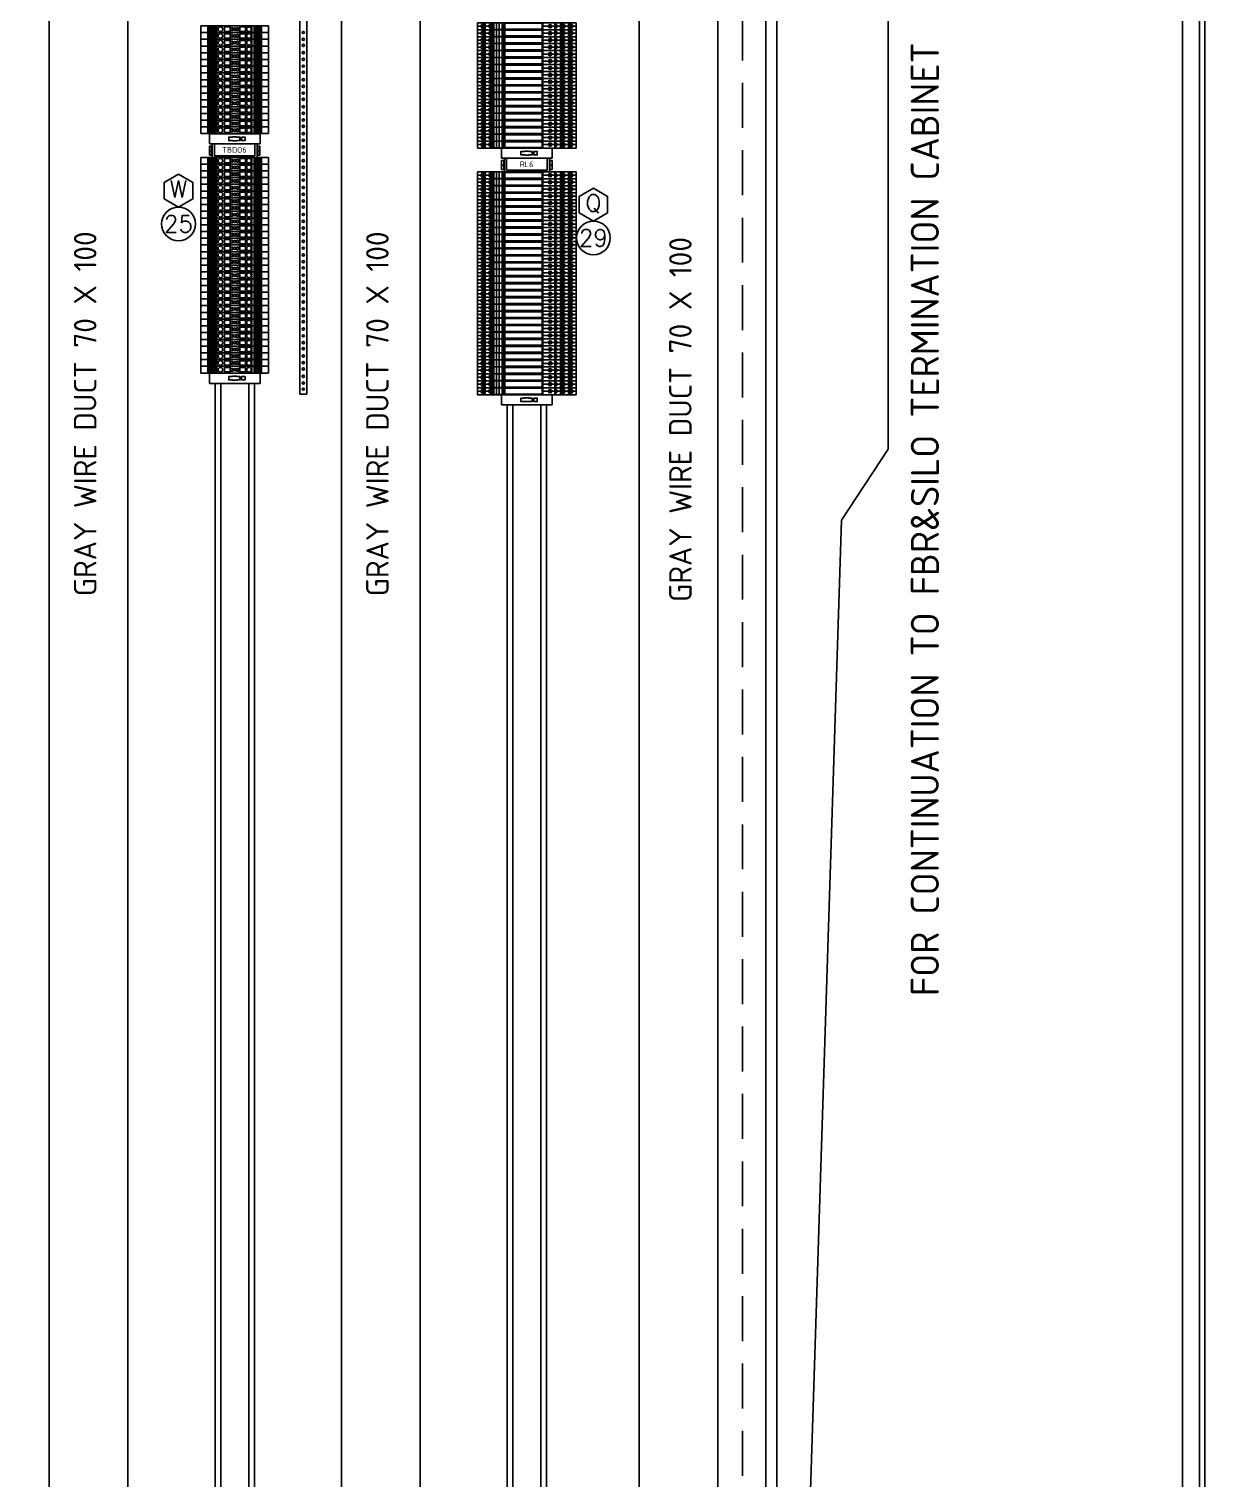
# Model space of a CAD drawing. Header units: inches. Extents: x 564911 to 603980, y 458630 to 507164.
# Drawn here: x 585900 to 586947, y 498307 to 499598 of the extents above; entities that cross this region are included whole.
import ezdxf
from ezdxf.enums import TextEntityAlignment as Align

# ---------------------------------------------------------------- set-up
doc = ezdxf.new("R2010")
doc.units = ezdxf.units.IN
doc.header["$MEASUREMENT"] = 0
doc.linetypes.add('DASHED', pattern=[0.75, 0.5, -0.25])
for name, color, linetype in [('ANN-SMTEXT', 2, 'Continuous'), ('ASHADE', 7, 'Continuous'), ('rial', 11, 'Continuous'), ('TER', 4, 'Continuous')]:
    doc.layers.add(name, color=color, linetype=linetype)
doc.styles.add('ISO3098B', font='ISO3098B.shx')
doc.styles.add('S', font='SIMPLEX.SHX')

# ---------------------------------------------------------------- blocks, each defined once
blk = doc.blocks.new('AB1492 J4')
at = {"color": 107, "extrusion": (9.75062e-16, 1, -1.1783e-16)}
for p, q in [((5217.4, 1348.9, -2.1), (5223.4, 1348.9, -2.1)), ((5217.4, 1348.9), (5223.4, 1348.9))]:
    blk.add_line(p, q, dxfattribs=at)
at = {"color": 107}
for p, q in [((5217.4, 1348.9, -2.1), (5223.4, 1348.9, -2.1)), ((5217.4, 1348.9), (5223.4, 1348.9)), ((5217.4, 1288.6), (5217.4, 1348.9)), ((5223.4, 1288.6), (5223.4, 1348.9)), ((5217.4, 1341.6, -3.1), (5223.4, 1341.6, -3.1)), ((5217.4, 1339.9, -3.1), (5223.4, 1339.9, -3.1)), ((5217.4, 1338.3, -3.1), (5223.4, 1338.3, -3.1)), ((5217.4, 1336.8, -3.1), (5223.4, 1336.8, -3.1)), ((5217.4, 1336.1, 9.3), (5223.4, 1336.1, 9.3)), ((5217.4, 1333.9, 36.3), (5223.4, 1333.9, 36.3)), ((5217.4, 1333.9, 36.3), (5223.4, 1333.9, 36.3)), ((5217.4, 1328.2, 29.8), (5223.4, 1328.2, 29.8)), ((5217.4, 1328.2, 35.7), (5223.4, 1328.2, 35.7)), ((5217.4, 1323.3, 19.2), (5223.4, 1323.3, 19.2)), ((5218.4, 1323.3), (5218.4, 1328.2)), ((5222.4, 1323.3), (5222.4, 1328.2)), ((5217.4, 1314.6, 47.9), (5223.4, 1314.6, 47.9)), ((5217.4, 1309.7, 28.8), (5223.4, 1309.7, 28.8)), ((5217.4, 1309.7, 28.8), (5223.4, 1309.7, 28.8)), ((5218.4, 1314.6, 28.8), (5218.4, 1309.7, 28.8)), ((5222.4, 1314.6, 28.8), (5222.4, 1309.7, 28.8)), ((5217.4, 1302.7, 28.8), (5223.4, 1302.7, 28.8)), ((5217.4, 1302.7, 28.8), (5223.4, 1302.7, 28.8)), ((5217.4, 1301.3, 9.3), (5223.4, 1301.3, 9.3)), ((5217.4, 1300.6, -3.1), (5223.4, 1300.6, -3.1)), ((5217.4, 1299.2, -3.1), (5223.4, 1299.2, -3.1)), ((5217.4, 1297.6, -3.1), (5223.4, 1297.6, -3.1)), ((5217.4, 1295.9, -3.1), (5223.4, 1295.9, -3.1)), ((5217.4, 1288.6, -2.1), (5223.4, 1288.6, -2.1)), ((5217.4, 1288.6), (5223.4, 1288.6))]:
    blk.add_line(p, q, dxfattribs=at)
at = {"color": 107, "extrusion": (-5.71519e-32, 1.1783e-16, -1)}
for p, q in [((5217.4, 1342.6, -3.1), (5223.4, 1342.6, -3.1)), ((5217.4, 1340.9, -3.1), (5223.4, 1340.9, -3.1)), ((5217.4, 1339.2, -3.1), (5223.4, 1339.2, -3.1)), ((5217.4, 1337.8, -3.1), (5223.4, 1337.8, -3.1))]:
    blk.add_line(p, q, dxfattribs=at)
at = {"color": 107, "extrusion": (-9.75062e-16, 1, 1.1783e-16)}
for p, q in [((5217.4, 1336.1, 9.3), (5223.4, 1336.1, 9.3)), ((5217.4, 1336.1, 9.8), (5223.4, 1336.1, 9.8))]:
    blk.add_line(p, q, dxfattribs=at)
at = {"color": 107, "extrusion": (-8.49823e-17, 0.087156, 0.996195)}
blk.add_line((5217.4, 1336.1, 9.8), (5223.4, 1336.1, 9.8), dxfattribs=at)
at = {"color": 107, "extrusion": (-9.75062e-16, -1, 4.30509e-10)}
for p, q in [((5217.4, 1328.2, 29.8), (5223.4, 1328.2, 29.8)), ((5217.4, 1328.2, 35.7), (5223.4, 1328.2, 35.7))]:
    blk.add_line(p, q, dxfattribs=at)
at = {"color": 107, "extrusion": (-9.75062e-16, -1, 1.1783e-16)}
for p, q in [((5217.4, 1301.3, 9.3), (5223.4, 1301.3, 9.3)), ((5217.4, 1301.3, 9.8), (5223.4, 1301.3, 9.8)), ((5223.4, 1291.2, 9.8), (5223.4, 1291.2, 9.3)), ((5223.4, 1291.2, 9.3), (5223.4, 1291.2, 9.8)), ((5223.4, 1291.2, 11.4), (5223.4, 1291.2, 11.8)), ((5223.4, 1291.2, 11.8), (5223.4, 1291.2, 11.4))]:
    blk.add_line(p, q, dxfattribs=at)
at = {"color": 107, "extrusion": (-8.49823e-17, -0.087156, 0.996195)}
blk.add_line((5217.4, 1301.3, 9.8), (5223.4, 1301.3, 9.8), dxfattribs=at)
at = {"color": 107, "extrusion": (-5.71519e-32, -1.1783e-16, -1)}
for p, q in [((5217.4, 1299.6, -3.1), (5223.4, 1299.6, -3.1)), ((5217.4, 1298.2, -3.1), (5223.4, 1298.2, -3.1)), ((5217.4, 1296.6, -3.1), (5223.4, 1296.6, -3.1)), ((5217.4, 1294.9, -3.1), (5223.4, 1294.9, -3.1))]:
    blk.add_line(p, q, dxfattribs=at)
at = {"color": 107, "extrusion": (1, -9.75062e-16, 4.93038e-32)}
for p, q in [((5223.4, 1291.2, 9.3), (5223.4, 1291.2, 9.8)), ((5223.4, 1291.2, 11.4), (5223.4, 1291.2, 11.8)), ((5223.4, 1288.6, -2.1), (5223.4, 1288.6)), ((5223.4, 1288.6), (5223.4, 1288.6, 2.1))]:
    blk.add_line(p, q, dxfattribs=at)
at = {"color": 107, "extrusion": (-1, 9.75062e-16, -4.93038e-32)}
for p, q in [((5223.4, 1291.2, 9.8), (5223.4, 1291.2, 9.3)), ((5223.4, 1291.2, 11.8), (5223.4, 1291.2, 11.4)), ((5223.4, 1288.6), (5223.4, 1288.6, -2.1)), ((5223.4, 1288.6, 2.1), (5223.4, 1288.6))]:
    blk.add_line(p, q, dxfattribs=at)
at = {"color": 107, "extrusion": (-9.75062e-16, -1, 2.20861e-14)}
for p, q in [((5217.4, 1288.6, -2.1), (5223.4, 1288.6, -2.1)), ((5217.4, 1288.6), (5223.4, 1288.6)), ((5223.4, 1288.6), (5223.4, 1288.6, -2.1)), ((5223.4, 1288.6, -2.1), (5223.4, 1288.6)), ((5223.4, 1288.6), (5223.4, 1288.6, 2.1)), ((5223.4, 1288.6, 2.1), (5223.4, 1288.6))]:
    blk.add_line(p, q, dxfattribs=at)
at = {"color": 107}
for points, elevation in [([(5219.2, 1320.4), (5221.6, 1320.4), (5221.6, 1322.2), (5219.2, 1322.2)], 19.2), ([(5219.2, 1317), (5221.6, 1317), (5221.6, 1315.2), (5219.2, 1315.2)], 47.9)]:
    blk.add_lwpolyline(points, close=True, dxfattribs=dict(at, elevation=elevation))
at = {"color": 107, "extrusion": (-2.22045e-16, -1.1783e-16, -1)}
for centre in [(-5220.4, 1331.4, -35.7), (-5220.4, 1306, -29.6)]:
    blk.add_circle(centre, 2.1, dxfattribs=at)
at = {"color": 107}
blk.add_circle((5220.4, 1318.7), 1.15, dxfattribs=at)
at = {"color": 107, "style": 'ISO3098B'}
for p in [(5220.4, 1345.3), (5220.4, 1291.3, -3.1)]:
    blk.add_attdef('1', text='', height=3, rotation=90, dxfattribs=at).set_placement(p, align=Align.MIDDLE_CENTER)
blk = doc.blocks.new('STOPER')
at = {"color": 0}
for points in [[(22179.3, -20542.9), (22175.9, -20542.9), (22175.9, -20539.8), (22179.3, -20539.8)], [(22179.3, -20539.8), (22179.3, -20539.6), (22183, -20539.6), (22183, -20539.8)], [(22183, -20542.9), (22183, -20543), (22179.3, -20543), (22179.3, -20542.9)], [(22183, -20539.8), (22185.8, -20539.8), (22185.8, -20542.9), (22183, -20542.9)]]:
    blk.add_lwpolyline(points, dxfattribs=at)
blk.add_lwpolyline([(22187.3, -20539.8), (22190.4, -20539.8), (22190.4, -20542.9), (22187.3, -20542.9)], close=True, dxfattribs=at)
at = {"layer": 'TER', "color": 0}
for p, q in [((22158.7, -20545.9), (22158.7, -20536.8)), ((22158.7, -20536.8), (22203.7, -20536.8)), ((22203.7, -20545.9), (22158.7, -20545.9)), ((22203.7, -20545.9), (22203.7, -20536.8))]:
    blk.add_line(p, q, dxfattribs=at)
blk = doc.blocks.new('CR')
at = {"color": 103}
for p, q in [((5563.8, 1364.1), (5563.8, 1276.1)), ((5563.8, 1364.1), (5570, 1364.1)), ((5566.9, 1357.7), (5563.8, 1357.7)), ((5563.8, 1357.1), (5570, 1357.1)), ((5565.1, 1359.7), (5565, 1359.6)), ((5565, 1359.6), (5565, 1359.5)), ((5565, 1359.5), (5565, 1359.4)), ((5565, 1359.5), (5568.7, 1359.5)), ((5565, 1359.4), (5565, 1359.3)), ((5565, 1359.3), (5565, 1359.2)), ((5565, 1359.2), (5565, 1359.1)), ((5565, 1359.1), (5565, 1359)), ((5565, 1359), (5565, 1358.9)), ((5565, 1358.9), (5565, 1358.8)), ((5565, 1358.8), (5565, 1358.7)), ((5568.7, 1358.8), (5565, 1358.8)), ((5565, 1358.7), (5565.1, 1358.6)), ((5565.2, 1360), (5565.1, 1359.9)), ((5565.1, 1359.9), (5565.1, 1359.8)), ((5565.1, 1359.8), (5565.1, 1359.7)), ((5565.1, 1358.6), (5565.1, 1358.5)), ((5565.1, 1358.6), (5565.1, 1358.6)), ((5565.1, 1358.5), (5565.2, 1358.4)), ((5565.3, 1360.2), (5565.2, 1360.1)), ((5565.2, 1360.1), (5565.2, 1360)), ((5565.2, 1358.4), (5565.2, 1358.3)), ((5565.2, 1358.3), (5565.2, 1358.2)), ((5565.2, 1358.2), (5565.3, 1358.1)), ((5565.4, 1360.3), (5565.3, 1360.2)), ((5565.3, 1360.2), (5565.3, 1360.2)), ((5565.3, 1358.1), (5565.4, 1358)), ((5565.5, 1360.5), (5565.4, 1360.4)), ((5565.4, 1360.4), (5565.4, 1360.3)), ((5565.4, 1358), (5565.5, 1357.9)), ((5565.4, 1358), (5565.4, 1358)), ((5565.6, 1360.5), (5565.5, 1360.5)), ((5565.5, 1357.9), (5565.6, 1357.8)), ((5565.7, 1360.7), (5565.6, 1360.6)), ((5565.6, 1360.6), (5565.6, 1360.5)), ((5565.6, 1357.8), (5565.7, 1357.7)), ((5565.6, 1357.8), (5565.6, 1357.8)), ((5565.8, 1360.7), (5565.7, 1360.7)), ((5565.9, 1360.8), (5565.8, 1360.7)), ((5566, 1360.8), (5565.9, 1360.8)), ((5566.1, 1360.9), (5566, 1360.8)), ((5566.2, 1360.9), (5566.1, 1360.9)), ((5566.3, 1360.9), (5566.2, 1360.9)), ((5566.4, 1361), (5566.3, 1360.9)), ((5566.4, 1361), (5566.4, 1361)), ((5566.5, 1361), (5566.4, 1361)), ((5566.6, 1361), (5566.5, 1361)), ((5566.7, 1361), (5566.6, 1361)), ((5566.8, 1361), (5566.7, 1361)), ((5566.9, 1361), (5566.8, 1361)), ((5566.9, 1364.1), (5566.9, 1361)), ((5567, 1361), (5566.9, 1361)), ((5566.9, 1357.7), (5570, 1357.7)), ((5566.9, 1357.7), (5566.9, 1354)), ((5567.1, 1361), (5567, 1361)), ((5567.2, 1361), (5567.1, 1361)), ((5567.3, 1361), (5567.2, 1361)), ((5567.4, 1361), (5567.3, 1361)), ((5567.5, 1360.9), (5567.4, 1361)), ((5567.6, 1360.9), (5567.5, 1360.9)), ((5567.7, 1360.9), (5567.6, 1360.9)), ((5567.8, 1360.8), (5567.7, 1360.9)), ((5567.9, 1360.8), (5567.8, 1360.8)), ((5568, 1360.7), (5567.9, 1360.8)), ((5568, 1360.6), (5568, 1360.7)), ((5568.1, 1360.6), (5568, 1360.6)), ((5568, 1357.7), (5568.1, 1357.7)), ((5568.2, 1360.5), (5568.1, 1360.6)), ((5568.1, 1357.7), (5568.2, 1357.8)), ((5568.3, 1360.5), (5568.2, 1360.5)), ((5568.2, 1357.8), (5568.3, 1357.9)), ((5568.3, 1360.4), (5568.3, 1360.5)), ((5568.4, 1360.3), (5568.3, 1360.4)), ((5568.3, 1357.9), (5568.4, 1358)), ((5568.3, 1357.9), (5568.3, 1357.9)), ((5568.4, 1360.2), (5568.4, 1360.3)), ((5568.5, 1360.1), (5568.4, 1360.2)), ((5568.4, 1358.1), (5568.5, 1358.2)), ((5568.4, 1358), (5568.4, 1358.1)), ((5568.5, 1360.1), (5568.5, 1360.1)), ((5568.6, 1360), (5568.5, 1360.1)), ((5568.5, 1358.3), (5568.6, 1358.4)), ((5568.5, 1358.2), (5568.5, 1358.3)), ((5568.6, 1359.9), (5568.6, 1360)), ((5568.7, 1359.8), (5568.6, 1359.9)), ((5568.6, 1358.4), (5568.7, 1358.5)), ((5568.6, 1358.4), (5568.6, 1358.4)), ((5568.7, 1359.7), (5568.7, 1359.8)), ((5568.7, 1359.6), (5568.7, 1359.7)), ((5568.7, 1359.5), (5568.7, 1359.6)), ((5568.8, 1359.4), (5568.7, 1359.5)), ((5568.7, 1358.8), (5568.8, 1358.9)), ((5568.7, 1358.7), (5568.7, 1358.8)), ((5568.7, 1358.6), (5568.7, 1358.7)), ((5568.7, 1358.5), (5568.7, 1358.6)), ((5568.8, 1359.3), (5568.8, 1359.4)), ((5568.8, 1359.2), (5568.8, 1359.3)), ((5568.8, 1359.1), (5568.8, 1359.2)), ((5568.8, 1359), (5568.8, 1359.1)), ((5568.8, 1358.9), (5568.8, 1359)), ((5570, 1364.1), (5570, 1276.1)), ((5563.8, 1350.7), (5566.9, 1350.7)), ((5563.8, 1350.1), (5570, 1350.1)), ((5563.8, 1345.1), (5570, 1345.1)), ((5565.1, 1352.7), (5565, 1352.6)), ((5565, 1352.6), (5565, 1352.5)), ((5565, 1352.5), (5565, 1352.4)), ((5565, 1352.5), (5568.7, 1352.5)), ((5565, 1352.4), (5565, 1352.3)), ((5565, 1352.3), (5565, 1352.2)), ((5565, 1352.2), (5565, 1352.1)), ((5565, 1352.1), (5565, 1352)), ((5565, 1352), (5565, 1351.9)), ((5565, 1351.9), (5565, 1351.8)), ((5565, 1351.8), (5565.1, 1351.7)), ((5565, 1351.8), (5565, 1351.8)), ((5568.7, 1351.8), (5565, 1351.8)), ((5565.1, 1345.7), (5565, 1345.6)), ((5565, 1345.6), (5565, 1345.5)), ((5565, 1345.5), (5565, 1345.4)), ((5568.7, 1345.5), (5565, 1345.5)), ((5565, 1345.4), (5565, 1345.3)), ((5565, 1345.3), (5565, 1345.2)), ((5565, 1345.2), (5565, 1345.1)), ((5565.2, 1353), (5565.1, 1352.9)), ((5565.1, 1352.9), (5565.1, 1352.8)), ((5565.1, 1352.8), (5565.1, 1352.7)), ((5565.1, 1351.7), (5565.1, 1351.6)), ((5565.1, 1351.6), (5565.1, 1351.5)), ((5565.1, 1351.5), (5565.2, 1351.4)), ((5565.2, 1346), (5565.1, 1345.9)), ((5565.1, 1345.9), (5565.1, 1345.8)), ((5565.1, 1345.8), (5565.1, 1345.7)), ((5565.3, 1353.2), (5565.2, 1353.1)), ((5565.2, 1353.1), (5565.2, 1353)), ((5565.2, 1351.4), (5565.2, 1351.3)), ((5565.2, 1351.3), (5565.2, 1351.2)), ((5565.2, 1351.2), (5565.3, 1351.1)), ((5565.3, 1346.2), (5565.2, 1346.1)), ((5565.2, 1346.1), (5565.2, 1346)), ((5565.4, 1353.3), (5565.3, 1353.2)), ((5565.3, 1353.2), (5565.3, 1353.2)), ((5565.3, 1351.1), (5565.4, 1351)), ((5565.4, 1346.3), (5565.3, 1346.2)), ((5565.3, 1346.2), (5565.3, 1346.2)), ((5565.5, 1353.5), (5565.4, 1353.4)), ((5565.4, 1353.4), (5565.4, 1353.3)), ((5565.4, 1351), (5565.5, 1350.9)), ((5565.4, 1351), (5565.4, 1351)), ((5565.5, 1346.4), (5565.4, 1346.3)), ((5566.9, 1342.3), (5565.4, 1340.9)), ((5565.6, 1353.5), (5565.5, 1353.5)), ((5565.5, 1350.9), (5565.6, 1350.8)), ((5565.5, 1346.5), (5565.5, 1346.4)), ((5565.6, 1346.5), (5565.5, 1346.5)), ((5565.7, 1353.7), (5565.6, 1353.6)), ((5565.6, 1353.6), (5565.6, 1353.5)), ((5565.6, 1350.8), (5565.7, 1350.7)), ((5565.6, 1350.8), (5565.6, 1350.8)), ((5565.7, 1346.6), (5565.6, 1346.5)), ((5565.8, 1353.7), (5565.7, 1353.7)), ((5565.8, 1346.6), (5565.7, 1346.6)), ((5565.9, 1353.8), (5565.8, 1353.7)), ((5565.9, 1346.8), (5565.8, 1346.7)), ((5565.8, 1346.7), (5565.8, 1346.6)), ((5566, 1353.8), (5565.9, 1353.8)), ((5566, 1346.8), (5565.9, 1346.8)), ((5566.1, 1353.9), (5566, 1353.8)), ((5566.1, 1346.8), (5566, 1346.8)), ((5566.2, 1353.9), (5566.1, 1353.9)), ((5566.2, 1346.9), (5566.1, 1346.8)), ((5566.3, 1353.9), (5566.2, 1353.9)), ((5566.3, 1346.9), (5566.2, 1346.9)), ((5566.4, 1354), (5566.3, 1353.9)), ((5566.4, 1346.9), (5566.3, 1346.9)), ((5566.5, 1354), (5566.4, 1354)), ((5566.5, 1347), (5566.4, 1346.9)), ((5566.5, 1354), (5566.5, 1354)), ((5566.6, 1354), (5566.5, 1354)), ((5566.6, 1347), (5566.5, 1347)), ((5566.7, 1354), (5566.6, 1354)), ((5566.7, 1347), (5566.6, 1347)), ((5566.8, 1354), (5566.7, 1354)), ((5566.8, 1347), (5566.7, 1347)), ((5566.9, 1354), (5566.8, 1354)), ((5566.9, 1347), (5566.8, 1347)), ((5567, 1354), (5566.9, 1354)), ((5569.9, 1350.7), (5566.9, 1350.7)), ((5566.9, 1347), (5566.9, 1350.7)), ((5567, 1347), (5566.9, 1347)), ((5566.9, 1342.3), (5566.9, 1345.1)), ((5567.1, 1354), (5567, 1354)), ((5567.1, 1347), (5567, 1347)), ((5567.2, 1354), (5567.1, 1354)), ((5567.2, 1347), (5567.1, 1347)), ((5567.3, 1354), (5567.2, 1354)), ((5567.3, 1347), (5567.2, 1347)), ((5567.4, 1354), (5567.3, 1354)), ((5567.4, 1346.9), (5567.3, 1347)), ((5567.5, 1353.9), (5567.4, 1354)), ((5567.5, 1346.9), (5567.4, 1346.9)), ((5567.6, 1353.9), (5567.5, 1353.9)), ((5567.5, 1346.9), (5567.5, 1346.9)), ((5567.7, 1353.9), (5567.6, 1353.9)), ((5567.7, 1346.8), (5567.6, 1346.9)), ((5567.8, 1353.8), (5567.7, 1353.9)), ((5567.8, 1346.8), (5567.7, 1346.8)), ((5567.9, 1353.8), (5567.8, 1353.8)), ((5567.8, 1346.8), (5567.8, 1346.8)), ((5567.9, 1346.7), (5567.8, 1346.8)), ((5568, 1353.7), (5567.9, 1353.8)), ((5568, 1346.6), (5567.9, 1346.7)), ((5568.1, 1353.6), (5568, 1353.7)), ((5568, 1350.7), (5568.1, 1350.7)), ((5568.1, 1346.6), (5568, 1346.6)), ((5568.1, 1353.6), (5568.1, 1353.6)), ((5568.2, 1353.5), (5568.1, 1353.6)), ((5568.1, 1350.7), (5568.2, 1350.8)), ((5568.2, 1346.5), (5568.1, 1346.6)), ((5568.3, 1353.4), (5568.2, 1353.5)), ((5568.2, 1350.9), (5568.3, 1350.9)), ((5568.2, 1350.8), (5568.2, 1350.9)), ((5568.2, 1346.5), (5568.2, 1346.5)), ((5568.3, 1346.4), (5568.2, 1346.5)), ((5568.3, 1353.4), (5568.3, 1353.4)), ((5568.4, 1353.3), (5568.3, 1353.4)), ((5568.3, 1350.9), (5568.4, 1351)), ((5568.4, 1346.3), (5568.3, 1346.4)), ((5568.5, 1353.2), (5568.4, 1353.3)), ((5568.4, 1351.1), (5568.5, 1351.2)), ((5568.4, 1351), (5568.4, 1351.1)), ((5568.4, 1346.2), (5568.4, 1346.3)), ((5568.5, 1346.2), (5568.4, 1346.2)), ((5568.5, 1353.1), (5568.5, 1353.2)), ((5568.6, 1353.1), (5568.5, 1353.1)), ((5568.5, 1351.3), (5568.6, 1351.4)), ((5568.5, 1351.2), (5568.5, 1351.3)), ((5568.5, 1346.1), (5568.5, 1346.2)), ((5568.6, 1346), (5568.5, 1346.1)), ((5568.6, 1353), (5568.6, 1353.1)), ((5568.6, 1352.9), (5568.6, 1353)), ((5568.7, 1352.8), (5568.6, 1352.9)), ((5568.6, 1351.4), (5568.7, 1351.5)), ((5568.6, 1351.4), (5568.6, 1351.4)), ((5568.6, 1345.9), (5568.6, 1346)), ((5568.6, 1345.8), (5568.6, 1345.9)), ((5568.7, 1345.7), (5568.6, 1345.8)), ((5568.7, 1352.7), (5568.7, 1352.8)), ((5568.7, 1352.6), (5568.7, 1352.7)), ((5568.7, 1352.5), (5568.7, 1352.6)), ((5568.8, 1352.4), (5568.7, 1352.5)), ((5568.7, 1351.8), (5568.8, 1351.9)), ((5568.7, 1351.7), (5568.7, 1351.8)), ((5568.7, 1351.6), (5568.7, 1351.7)), ((5568.7, 1351.5), (5568.7, 1351.6)), ((5568.7, 1345.6), (5568.7, 1345.7)), ((5568.7, 1345.5), (5568.7, 1345.6)), ((5568.7, 1345.4), (5568.7, 1345.5)), ((5568.8, 1345.3), (5568.7, 1345.4)), ((5568.8, 1352.3), (5568.8, 1352.4)), ((5568.8, 1352.2), (5568.8, 1352.3)), ((5568.8, 1352.1), (5568.8, 1352.2)), ((5568.8, 1352), (5568.8, 1352.1)), ((5568.8, 1351.9), (5568.8, 1352)), ((5568.8, 1345.2), (5568.8, 1345.3)), ((5568.8, 1345.1), (5568.8, 1345.2)), ((5563.8, 1334.3), (5566.9, 1334.3)), ((5564.3, 1333.6), (5569.4, 1333.6)), ((5564.3, 1333.6), (5564.3, 1300.6)), ((5567.1, 1342.3), (5565.4, 1340.6)), ((5567, 1342.3), (5565.4, 1340.7)), ((5566.7, 1342.3), (5565.4, 1341)), ((5567.2, 1342.3), (5565.5, 1340.5)), ((5566.5, 1342.3), (5565.5, 1341.2)), ((5567.5, 1342.2), (5565.5, 1340.3)), ((5567.3, 1342.2), (5565.5, 1340.4)), ((5566.3, 1342.2), (5565.5, 1341.4)), ((5567.6, 1342.1), (5565.6, 1340.1)), ((5567.5, 1342.1), (5565.6, 1340.2)), ((5567.8, 1342), (5565.7, 1339.9)), ((5567.7, 1342), (5565.7, 1340)), ((5566, 1342), (5565.7, 1341.7)), ((5567.9, 1341.9), (5565.8, 1339.8)), ((5568, 1341.8), (5565.9, 1339.7)), ((5568, 1341.8), (5565.9, 1339.8)), ((5568.1, 1341.7), (5566, 1339.6)), ((5568.1, 1341.6), (5566.1, 1339.6)), ((5568.2, 1341.5), (5566.2, 1339.5)), ((5568.2, 1341.4), (5566.3, 1339.5)), ((5568.3, 1341.3), (5566.4, 1339.4)), ((5568.3, 1341.2), (5566.5, 1339.4)), ((5568.3, 1341.1), (5566.6, 1339.4)), ((5568.4, 1341), (5566.7, 1339.4)), ((5568.4, 1340.8), (5566.9, 1339.4)), ((5566.9, 1333.6), (5566.9, 1339.4)), ((5570, 1334.3), (5566.9, 1334.3)), ((5568.4, 1340.7), (5567, 1339.4)), ((5568.3, 1340.5), (5567.2, 1339.4)), ((5568.3, 1340.3), (5567.4, 1339.4)), ((5568.1, 1340.1), (5567.7, 1339.6)), ((5569.4, 1333.6), (5569.4, 1300.6)), ((5569.9, 1300.6), (5563.8, 1300.6)), ((5563.8, 1295.4), (5563.8, 1300.6)), ((5569.9, 1299.5), (5563.8, 1299.5)), ((5569.9, 1298.2), (5563.8, 1298.2)), ((5563.8, 1288.3), (5563.8, 1295.4)), ((5569.9, 1295.4), (5563.8, 1295.4)), ((5569.9, 1293.2), (5563.8, 1293.2)), ((5569.9, 1290.8), (5563.8, 1290.8)), ((5569.9, 1288.3), (5569.9, 1300.6)), ((5569.9, 1289.5), (5563.8, 1289.5)), ((5569.9, 1288.3), (5563.8, 1288.3)), ((5563.8, 1283.1), (5570, 1283.1)), ((5563.8, 1282.6), (5570, 1282.6)), ((5565, 1288.1), (5565, 1288)), ((5565, 1288), (5565, 1287.9)), ((5565, 1287.9), (5565, 1287.8)), ((5565, 1287.8), (5565, 1287.7)), ((5565, 1287.8), (5565, 1287.8)), ((5565.3, 1287.8), (5565, 1287.8)), ((5565, 1287.7), (5565.1, 1287.6)), ((5565.1, 1281.6), (5565, 1281.5)), ((5565, 1281.5), (5565, 1281.4)), ((5565, 1281.5), (5565, 1281.5)), ((5565, 1281.4), (5565, 1281.3)), ((5565.3, 1281.4), (5565, 1281.4)), ((5565, 1281.3), (5565, 1281.2)), ((5565, 1281.2), (5565, 1281.1)), ((5565, 1281.1), (5565, 1281)), ((5565, 1281), (5565, 1280.9)), ((5565, 1280.9), (5565, 1280.8)), ((5565, 1280.8), (5565, 1280.7)), ((5565.3, 1280.8), (5565, 1280.8)), ((5565, 1280.7), (5565.1, 1280.6)), ((5565.1, 1287.6), (5565.1, 1287.5)), ((5565.1, 1287.5), (5565.1, 1287.4)), ((5565.1, 1287.4), (5565.2, 1287.3)), ((5565.2, 1281.9), (5565.1, 1281.8)), ((5565.1, 1281.8), (5565.1, 1281.7)), ((5565.1, 1281.7), (5565.1, 1281.6)), ((5565.1, 1280.6), (5565.1, 1280.5)), ((5565.1, 1280.5), (5565.1, 1280.4)), ((5565.1, 1280.4), (5565.2, 1280.3)), ((5565.2, 1287.3), (5565.2, 1287.2)), ((5565.2, 1287.2), (5565.3, 1287.1)), ((5565.3, 1282.1), (5565.2, 1282)), ((5565.2, 1282), (5565.2, 1281.9)), ((5565.2, 1280.3), (5565.2, 1280.2)), ((5565.2, 1280.2), (5565.3, 1280.1)), ((5565.3, 1287.8), (5568.4, 1287.8)), ((5565.3, 1287.1), (5565.3, 1287)), ((5565.3, 1287), (5565.4, 1287)), ((5565.4, 1282.3), (5565.3, 1282.2)), ((5565.3, 1282.2), (5565.3, 1282.1)), ((5568.4, 1281.4), (5565.3, 1281.4)), ((5565.3, 1280.8), (5568.4, 1280.8)), ((5565.3, 1280.1), (5565.4, 1280)), ((5565.3, 1280.1), (5565.3, 1280.1)), ((5565.4, 1287), (5565.4, 1286.9)), ((5565.4, 1286.9), (5565.5, 1286.8)), ((5565.5, 1282.4), (5565.4, 1282.3)), ((5565.4, 1282.3), (5565.4, 1282.3)), ((5565.4, 1280), (5565.4, 1279.9)), ((5565.4, 1279.9), (5565.5, 1279.8)), ((5565.5, 1286.8), (5565.6, 1286.7)), ((5565.6, 1282.5), (5565.5, 1282.4)), ((5565.5, 1279.8), (5565.6, 1279.8)), ((5565.6, 1286.7), (5565.7, 1286.7)), ((5565.7, 1282.6), (5565.6, 1282.5)), ((5565.6, 1282.5), (5565.6, 1282.5)), ((5565.6, 1279.8), (5565.6, 1279.7)), ((5565.6, 1279.7), (5565.7, 1279.6)), ((5565.7, 1286.7), (5565.7, 1286.6)), ((5565.7, 1286.6), (5565.8, 1286.6)), ((5565.7, 1279.6), (5565.8, 1279.6)), ((5565.8, 1286.6), (5565.9, 1286.5)), ((5565.8, 1279.6), (5565.9, 1279.5)), ((5565.9, 1286.5), (5566, 1286.5)), ((5565.9, 1279.5), (5566, 1279.5)), ((5566, 1286.5), (5566.1, 1286.4)), ((5566, 1279.5), (5566.1, 1279.4)), ((5566.1, 1286.4), (5566.2, 1286.4)), ((5566.1, 1279.4), (5566.2, 1279.4)), ((5566.2, 1286.4), (5566.3, 1286.4)), ((5566.2, 1279.4), (5566.3, 1279.3)), ((5566.3, 1286.4), (5566.4, 1286.3)), ((5566.3, 1279.3), (5566.4, 1279.3)), ((5566.3, 1279.3), (5566.3, 1279.3)), ((5566.4, 1286.3), (5566.5, 1286.3)), ((5566.4, 1279.3), (5566.5, 1279.3)), ((5566.5, 1286.3), (5566.6, 1286.3)), ((5566.5, 1279.3), (5566.6, 1279.3)), ((5566.6, 1286.3), (5566.7, 1286.3)), ((5566.6, 1279.3), (5566.7, 1279.2)), ((5566.7, 1286.3), (5566.8, 1286.3)), ((5566.7, 1279.2), (5566.8, 1279.2)), ((5566.8, 1286.3), (5566.9, 1286.3)), ((5566.8, 1279.2), (5566.9, 1279.2)), ((5566.9, 1286.3), (5567, 1286.3)), ((5566.9, 1286.3), (5566.9, 1283.1)), ((5566.9, 1279.2), (5567, 1279.2)), ((5566.9, 1279.2), (5566.9, 1276.1)), ((5567, 1286.3), (5567.1, 1286.3)), ((5567, 1279.2), (5567.1, 1279.3)), ((5567.1, 1286.3), (5567.2, 1286.3)), ((5567.1, 1279.3), (5567.2, 1279.3)), ((5567.2, 1286.3), (5567.3, 1286.3)), ((5567.2, 1279.3), (5567.3, 1279.3)), ((5567.3, 1286.3), (5567.4, 1286.3)), ((5567.3, 1279.3), (5567.4, 1279.3)), ((5567.4, 1286.4), (5567.5, 1286.4)), ((5567.4, 1286.3), (5567.4, 1286.4)), ((5567.4, 1279.3), (5567.5, 1279.4)), ((5567.5, 1279.4), (5567.6, 1279.4)), ((5567.6, 1286.4), (5567.7, 1286.4)), ((5567.6, 1279.4), (5567.7, 1279.4)), ((5567.7, 1286.5), (5567.8, 1286.5)), ((5567.7, 1286.4), (5567.7, 1286.5)), ((5567.7, 1279.4), (5567.8, 1279.5)), ((5567.8, 1286.5), (5567.9, 1286.6)), ((5567.8, 1279.5), (5567.9, 1279.5)), ((5567.9, 1286.6), (5568, 1286.6)), ((5567.9, 1279.5), (5568, 1279.6)), ((5568, 1286.6), (5568.1, 1286.7)), ((5568, 1279.6), (5568.1, 1279.7)), ((5568, 1279.6), (5568, 1279.6)), ((5568.1, 1286.7), (5568.2, 1286.8)), ((5568.1, 1286.7), (5568.1, 1286.7)), ((5568.1, 1282.5), (5568.1, 1282.6)), ((5568.2, 1282.5), (5568.1, 1282.5)), ((5568.1, 1279.7), (5568.2, 1279.8)), ((5568.2, 1286.8), (5568.3, 1286.9)), ((5568.3, 1282.4), (5568.2, 1282.5)), ((5568.2, 1279.8), (5568.3, 1279.8)), ((5568.3, 1286.9), (5568.4, 1287)), ((5568.3, 1282.3), (5568.3, 1282.4)), ((5568.4, 1282.3), (5568.3, 1282.3)), ((5568.3, 1279.9), (5568.4, 1280)), ((5568.3, 1279.8), (5568.3, 1279.9)), ((5568.4, 1287), (5568.5, 1287.1)), ((5568.4, 1287), (5568.4, 1287)), ((5568.4, 1282.2), (5568.4, 1282.3)), ((5568.5, 1282.1), (5568.4, 1282.2)), ((5568.4, 1280.1), (5568.5, 1280.1)), ((5568.4, 1280), (5568.4, 1280.1)), ((5568.5, 1287.8), (5568.7, 1287.8)), ((5568.5, 1287.2), (5568.6, 1287.3)), ((5568.5, 1287.1), (5568.5, 1287.2)), ((5568.5, 1282), (5568.5, 1282.1)), ((5568.6, 1281.9), (5568.5, 1282)), ((5568.5, 1281.4), (5568.7, 1281.4)), ((5568.5, 1280.8), (5568.7, 1280.8)), ((5568.5, 1280.2), (5568.6, 1280.3)), ((5568.5, 1280.1), (5568.5, 1280.2)), ((5568.6, 1287.5), (5568.7, 1287.6)), ((5568.6, 1287.4), (5568.6, 1287.5)), ((5568.6, 1287.3), (5568.6, 1287.4)), ((5568.6, 1281.8), (5568.6, 1281.9)), ((5568.7, 1281.7), (5568.6, 1281.8)), ((5568.6, 1280.4), (5568.7, 1280.5)), ((5568.6, 1280.3), (5568.6, 1280.4)), ((5568.7, 1287.8), (5568.8, 1287.9)), ((5568.7, 1287.7), (5568.7, 1287.8)), ((5568.7, 1287.6), (5568.7, 1287.7)), ((5568.7, 1287.6), (5568.7, 1287.6)), ((5568.7, 1281.6), (5568.7, 1281.7)), ((5568.7, 1281.6), (5568.7, 1281.6)), ((5568.7, 1281.5), (5568.7, 1281.6)), ((5568.8, 1281.4), (5568.7, 1281.5)), ((5568.7, 1280.8), (5568.8, 1280.9)), ((5568.7, 1280.7), (5568.7, 1280.8)), ((5568.7, 1280.6), (5568.7, 1280.7)), ((5568.7, 1280.5), (5568.7, 1280.6)), ((5568.8, 1288), (5568.8, 1288.1)), ((5568.8, 1287.9), (5568.8, 1288)), ((5568.8, 1281.3), (5568.8, 1281.4)), ((5568.8, 1281.2), (5568.8, 1281.3)), ((5568.8, 1281.1), (5568.8, 1281.2)), ((5568.8, 1281), (5568.8, 1281.1)), ((5568.8, 1280.9), (5568.8, 1281)), ((5570, 1276.1), (5563.8, 1276.1))]:
    blk.add_line(p, q, dxfattribs=at)
blk.add_circle((5566.9, 1340.8), 1.47, dxfattribs=at)
blk = doc.blocks.new('AB1492-GM35')
at = {"color": 4}
for p, q in [((5057.6, 1338.7), (5069.6, 1338.7)), ((5057.6, 1298.7), (5057.6, 1338.7)), ((5057.6, 1336.7), (5068.1, 1336.7)), ((5059.6, 1341.2), (5067.6, 1341.2)), ((5059.6, 1341.2), (5059.6, 1338.7)), ((5059.6, 1339.2), (5067.6, 1339.2)), ((5063.6, 1341.2), (5063.6, 1339.2)), ((5067.6, 1341.2), (5067.6, 1338.7)), ((5068.1, 1336.7), (5068.1, 1328.7)), ((5069.6, 1338.7), (5069.6, 1298.7)), ((5069.6, 1328.7), (5068.1, 1328.7)), ((5068.1, 1328.7), (5068.1, 1308.7)), ((5068.1, 1308.7), (5068.1, 1300.7)), ((5069.6, 1308.7), (5068.1, 1308.7)), ((5068.1, 1300.7), (5057.6, 1300.7)), ((5069.6, 1298.7), (5057.6, 1298.7)), ((5059.6, 1296.2), (5059.6, 1298.7)), ((5059.6, 1298.2), (5067.6, 1298.2)), ((5059.6, 1296.2), (5067.6, 1296.2)), ((5063.6, 1296.2), (5063.6, 1298.2)), ((5067.6, 1296.2), (5067.6, 1298.7))]:
    blk.add_line(p, q, dxfattribs=at)
at = {"style": 'ISO3098B'}
for tag, p in [('A', (5060.6, 1318.7)), ('B', (5064.6, 1318.7))]:
    blk.add_attdef(tag, text='', height=3, rotation=90, dxfattribs=at).set_placement(p, align=Align.MIDDLE_CENTER)

msp = doc.modelspace()

# ---------------------------------------------------------------- linework, layer by layer
at = {"color": 2, "linetype": 'DASHED', "ltscale": 80}
msp.add_line((586535.27347, 497829.86386), (586535.27347, 500367.90852), dxfattribs=at)
at = {"color": 2}
for p, q in [((586665.22886, 500151.60525), (586664.7674, 499223.83601)), ((586664.7674, 499223.83601), (586623.40511, 499160.73976)), ((586623.40511, 499160.73976), (586584.07131, 497934.50853))]:
    msp.add_line(p, q, dxfattribs=at)
at = {"color": 6}
for p, q in [((586141.41632, 499272.73257, 28.25626), (586141.41632, 499915.20118, 28.25626)), ((586147.58071, 499915.20118, 28.25626), (586147.58071, 499272.73257, 28.25626)), ((586147.58071, 499272.73257, 31.00501), (586141.41632, 499272.73257, 31.00501))]:
    msp.add_line(p, q, dxfattribs=at)
msp.add_lwpolyline([(586513.44372, 498140.88081), (584618.44372, 498140.88081), (584618.44372, 500040.88081), (586513.44372, 500040.88081)], close=True, dxfattribs=at)
at = {"color": 0}
for points in [[(585918.44372, 499940.8808), (585988.44372, 499940.8808), (585988.44372, 498270.8808), (585918.44372, 498270.8808)], [(586178.44372, 499940.88081), (586248.44372, 499940.88081), (586248.44372, 498270.88081), (586178.44372, 498270.88081)], [(586443.44372, 499940.88081), (586513.44372, 499940.88081), (586513.44372, 498270.88081), (586443.44372, 498270.88081)]]:
    msp.add_lwpolyline(points, close=True, dxfattribs=at)
at = {"color": 1, "elevation": 0.71885}
for points in [[(586033.40284, 499468.56036), (586020.73583, 499461.24706), (586020.73583, 499446.62046), (586033.40284, 499439.30716), (586046.06984, 499446.62046), (586046.06984, 499461.24706)], [(586402.61798, 499456.10061), (586389.95098, 499448.78731), (586389.95098, 499434.16071), (586402.61798, 499426.84742), (586415.28499, 499434.16071), (586415.28499, 499448.78731)]]:
    msp.add_lwpolyline(points, close=True, dxfattribs=at)
at = {"color": 6}
for centre in [(586144.49851, 499594.71831, 25.50751), (586144.49851, 499588.71831, 25.50751), (586144.49851, 499583.23545, 25.50751), (586144.49851, 499576.71831, 25.50751), (586144.49851, 499570.71831, 25.50751), (586144.49851, 499564.71831, 25.50751), (586144.49851, 499559.23545, 25.50751), (586144.49851, 499552.71831, 25.50751), (586144.49851, 499546.71831, 25.50751), (586144.49851, 499540.71831, 25.50751), (586144.49851, 499535.23545, 25.50751), (586144.49851, 499528.71831, 25.50751), (586144.49851, 499522.71831, 25.50751), (586144.49851, 499516.71831, 25.50751), (586144.49851, 499511.23545, 25.50751), (586144.49851, 499504.71831, 25.50751), (586144.49851, 499498.71831, 25.50751), (586144.49851, 499492.71831, 25.50751), (586144.49851, 499487.23545, 25.50751), (586144.49851, 499480.71831, 25.50751), (586144.49851, 499474.71831, 25.50751), (586144.49851, 499468.71831, 25.50751), (586144.49851, 499463.23545, 25.50751), (586144.49851, 499456.71831, 25.50751), (586144.49851, 499450.71831, 25.50751), (586144.49851, 499444.71831, 25.50751), (586144.49851, 499439.23545, 25.50751), (586144.49851, 499432.71831, 25.50751), (586144.49851, 499426.71831, 25.50751), (586144.49851, 499420.71831, 25.50751), (586144.49851, 499415.23545, 25.50751), (586144.49851, 499408.71831, 25.50751), (586144.49851, 499402.71831, 25.50751), (586144.49851, 499396.71831, 25.50751), (586144.49851, 499390.71831, 25.50751), (586144.49851, 499385.23545, 25.50751), (586144.49851, 499378.71831, 25.50751), (586144.49851, 499372.71831, 25.50751), (586144.49851, 499366.71831, 25.50751), (586144.49851, 499361.23545, 25.50751), (586144.49851, 499354.71831, 25.50751), (586144.49851, 499348.71831, 25.50751), (586144.49851, 499342.71831, 25.50751), (586144.49851, 499337.23545, 25.50751), (586144.49851, 499330.71831, 25.50751), (586144.49851, 499324.71831, 25.50751), (586144.49851, 499318.71831, 25.50751), (586144.49851, 499313.23545, 25.50751), (586144.49851, 499306.71831, 25.50751), (586144.49851, 499300.71831, 25.50751), (586144.49851, 499295.23545, 25.50751), (586144.49851, 499288.71831, 25.50751), (586144.49851, 499282.71831, 25.50751), (586144.49851, 499277.23545, 25.50751)]:
    msp.add_circle(centre, 1, dxfattribs=at)
at = {"color": 3}
for centre in [(586033.40284, 499424.30716, 0.71885), (586402.61798, 499411.84742, 0.71885)]:
    msp.add_circle(centre, 15, dxfattribs=at)
at = {"layer": 'ASHADE', "color": 7}
for p, q in [((586555.94372, 498115.88081), (586555.94372, 500090.88081)), ((586565.94372, 498090.88081), (586565.94372, 500090.88081))]:
    msp.add_line(p, q, dxfattribs=at)
at = {"layer": 'ASHADE', "color": 0}
for p, q in [((586926.78887, 500090.88081), (586926.78887, 498090.88081)), ((586941.78887, 500090.88081), (586941.78887, 498090.88081)), ((586946.78887, 500090.88081), (586946.78887, 498115.88081))]:
    msp.add_line(p, q, dxfattribs=at)
at = {"layer": 'rial'}
for p, q in [((586065.94367, 498283.21828), (586065.94367, 499282.41831)), ((586070.94367, 498283.21828), (586070.94367, 499282.41831)), ((586095.94367, 498283.21828), (586095.94367, 499282.41831)), ((586100.94367, 499282.41831), (586100.94367, 498283.21828)), ((586325.94367, 498283.21828), (586325.94367, 499263.23805, -1.49318)), ((586330.94367, 498283.21828), (586330.94367, 499263.23805, -1.49318)), ((586355.94367, 498283.21828), (586355.94367, 499263.23805, -1.49318)), ((586360.94367, 499263.23805, -1.49318), (586360.94367, 498283.21828))]:
    msp.add_line(p, q, dxfattribs=at)

# ---------------------------------------------------------------- block references
at = {"rotation": 270}
for name, p in [('CR', (585023.29497, 505167.19179)), ('AB1492 J4', (584764.72054, 504818.05622)), ('AB1492 J4', (584764.72054, 504812.05622)), ('AB1492 J4', (584764.72054, 504806.05622)), ('CR', (585023.29497, 505160.992)), ('CR', (585023.29497, 505154.7922)), ('AB1492 J4', (584764.72054, 504800.05622)), ('AB1492 J4', (584764.72054, 504794.05622)), ('CR', (585023.29497, 505148.59241)), ('CR', (585023.29497, 505142.39261)), ('AB1492 J4', (584764.72054, 504788.05622)), ('AB1492 J4', (584764.72054, 504782.05622)), ('CR', (585023.29497, 505136.19282)), ('CR', (585023.29497, 505129.99303)), ('AB1492 J4', (584764.72054, 504776.05622)), ('AB1492 J4', (584764.72054, 504770.05622)), ('CR', (585023.29497, 505123.79323)), ('CR', (585023.29497, 505117.59344)), ('AB1492 J4', (584764.72054, 504764.05622)), ('AB1492 J4', (584764.72054, 504758.05622)), ('CR', (585023.29497, 505111.39364)), ('CR', (585023.29497, 505105.19385)), ('AB1492 J4', (584764.72054, 504752.05622)), ('AB1492 J4', (584764.72054, 504746.05622)), ('CR', (585023.29497, 505098.99406)), ('CR', (585023.29497, 505092.79426)), ('AB1492 J4', (584764.72054, 504740.05622)), ('AB1492 J4', (584764.72054, 504734.05622)), ('AB1492 J4', (584764.72054, 504728.05622)), ('CR', (585023.29497, 505086.59447)), ('CR', (585023.29497, 505080.39467)), ('CR', (585023.29497, 505074.19488)), ('CR', (585023.29497, 505067.99509)), ('CR', (585023.29497, 505061.79529)), ('AB1492 J4', (584764.72054, 504700.95622)), ('AB1492 J4', (584764.72054, 504694.95622)), ('AB1492 J4', (584764.72054, 504688.95622)), ('AB1492 J4', (584764.72054, 504682.95622)), ('AB1492 J4', (584764.72054, 504676.95622)), ('CR', (585023.29497, 505034.4955)), ('CR', (585023.29497, 505028.2957)), ('AB1492 J4', (584764.72054, 504670.95622)), ('AB1492 J4', (584764.72054, 504664.95622)), ('CR', (585023.29497, 505022.09591)), ('CR', (585023.29497, 505015.89612)), ('CR', (585023.29497, 505009.69632)), ('AB1492 J4', (584764.72054, 504658.95622)), ('AB1492 J4', (584764.72054, 504652.95622)), ('CR', (585023.29497, 505003.49653)), ('CR', (585023.29497, 504997.29673)), ('AB1492 J4', (584764.72054, 504646.95622)), ('AB1492 J4', (584764.72054, 504640.95622)), ('CR', (585023.29497, 504991.09694)), ('CR', (585023.29497, 504984.89715)), ('AB1492 J4', (584764.72054, 504634.95622)), ('AB1492 J4', (584764.72054, 504628.95622)), ('CR', (585023.29497, 504978.69735)), ('CR', (585023.29497, 504972.49756)), ('AB1492 J4', (584764.72054, 504622.95622)), ('AB1492 J4', (584764.72054, 504616.95622)), ('CR', (585023.29497, 504966.29776)), ('CR', (585023.29497, 504960.09797)), ('AB1492 J4', (584764.72054, 504610.95622)), ('AB1492 J4', (584764.72054, 504604.95622)), ('AB1492 J4', (584764.72054, 504598.95622)), ('CR', (585023.29497, 504953.89818)), ('CR', (585023.29497, 504947.69838)), ('AB1492 J4', (584764.72054, 504592.95622)), ('AB1492 J4', (584764.72054, 504586.95622)), ('CR', (585023.29497, 504941.49859)), ('CR', (585023.29497, 504935.29879)), ('AB1492 J4', (584764.72054, 504580.95622)), ('AB1492 J4', (584764.72054, 504574.95622)), ('CR', (585023.29497, 504929.099)), ('CR', (585023.29497, 504922.89921)), ('AB1492 J4', (584764.72054, 504568.95622)), ('AB1492 J4', (584764.72054, 504562.95622)), ('CR', (585023.29497, 504916.69941)), ('CR', (585023.29497, 504910.49962)), ('AB1492 J4', (584764.72054, 504556.95622)), ('AB1492 J4', (584764.72054, 504550.95622)), ('CR', (585023.29497, 504904.29982)), ('CR', (585023.29497, 504898.10003)), ('AB1492 J4', (584764.72054, 504544.95622)), ('AB1492 J4', (584764.72054, 504538.95622)), ('CR', (585023.29497, 504891.90024)), ('CR', (585023.29497, 504885.70044)), ('AB1492 J4', (584764.72054, 504532.95622)), ('AB1492 J4', (584764.72054, 504526.95622)), ('CR', (585023.29497, 504879.50065)), ('CR', (585023.29497, 504873.30085)), ('AB1492 J4', (584764.72054, 504520.95622)), ('AB1492 J4', (584764.72054, 504514.95622)), ('CR', (585023.29497, 504867.10106)), ('CR', (585023.29497, 504860.90127)), ('CR', (585023.29497, 504854.70147)), ('CR', (585023.29497, 504848.50168)), ('CR', (585023.29497, 504842.30188))]:
    msp.add_blockref(name, p, dxfattribs=at)
at = {"color": 0}
for p in [(563902.25479, 520041.39468), (564162.25479, 520028.60782), (563902.25479, 519828.29468), (564162.25479, 519809.11441)]:
    msp.add_blockref('STOPER', p, dxfattribs=at)
ref = msp.add_blockref('AB1492-GM35', (584764.7046, 504553.09001), dxfattribs=dict(rotation=270))
ref.add_attrib('1', 'TBDO6', dxfattribs={"height": 5, "style": 'ISO3098B'}).set_placement((586083.18411, 499490.19), align=Align.MIDDLE_CENTER)
ref = msp.add_blockref('AB1492-GM35', (585024.7046, 504540.30316), dxfattribs=dict(rotation=270))
ref.add_attrib('1', 'RL6', dxfattribs={"height": 5, "style": 'ISO3098B'}).set_placement((586343.18411, 499477.40315), align=Align.MIDDLE_CENTER)

# ---------------------------------------------------------------- texts
at = {"color": 7, "style": 'ISO3098B'}
msp.add_text('FOR CONTINUATION TO FBR&SILO TERMINATION CABINET', height=25, rotation=90, dxfattribs=at).set_placement((586697.56296, 499161.48101), align=Align.MIDDLE_CENTER)
at = {"color": 3, "style": 'S'}
for s, p in [('25', (586033.40284, 499424.30716, 0.71885)), ('29', (586402.61798, 499411.84742, 0.71885))]:
    msp.add_text(s, height=15, dxfattribs=at).set_placement(p, align=Align.MIDDLE_CENTER)
at = {"color": 0, "style": 'ISO3098B'}
for p in [(585950.40282, 499255.3157, 0.71885), (586210.40282, 499255.25321), (586480.00414, 499250.27273)]:
    msp.add_text('GRAY WIRE DUCT 70 X 100', height=20, rotation=90, dxfattribs=at).set_placement(p, align=Align.MIDDLE_CENTER)
at = {"layer": 'ANN-SMTEXT', "color": 1, "style": 'S'}
for s, p in [('W', (586033.40284, 499455.38882, 0.71885)), ('Q', (586402.61798, 499442.92907, 0.71885))]:
    msp.add_text(s, height=15, dxfattribs=at).set_placement(p, align=Align.MIDDLE_CENTER)

doc.saveas('drawing.dxf')
